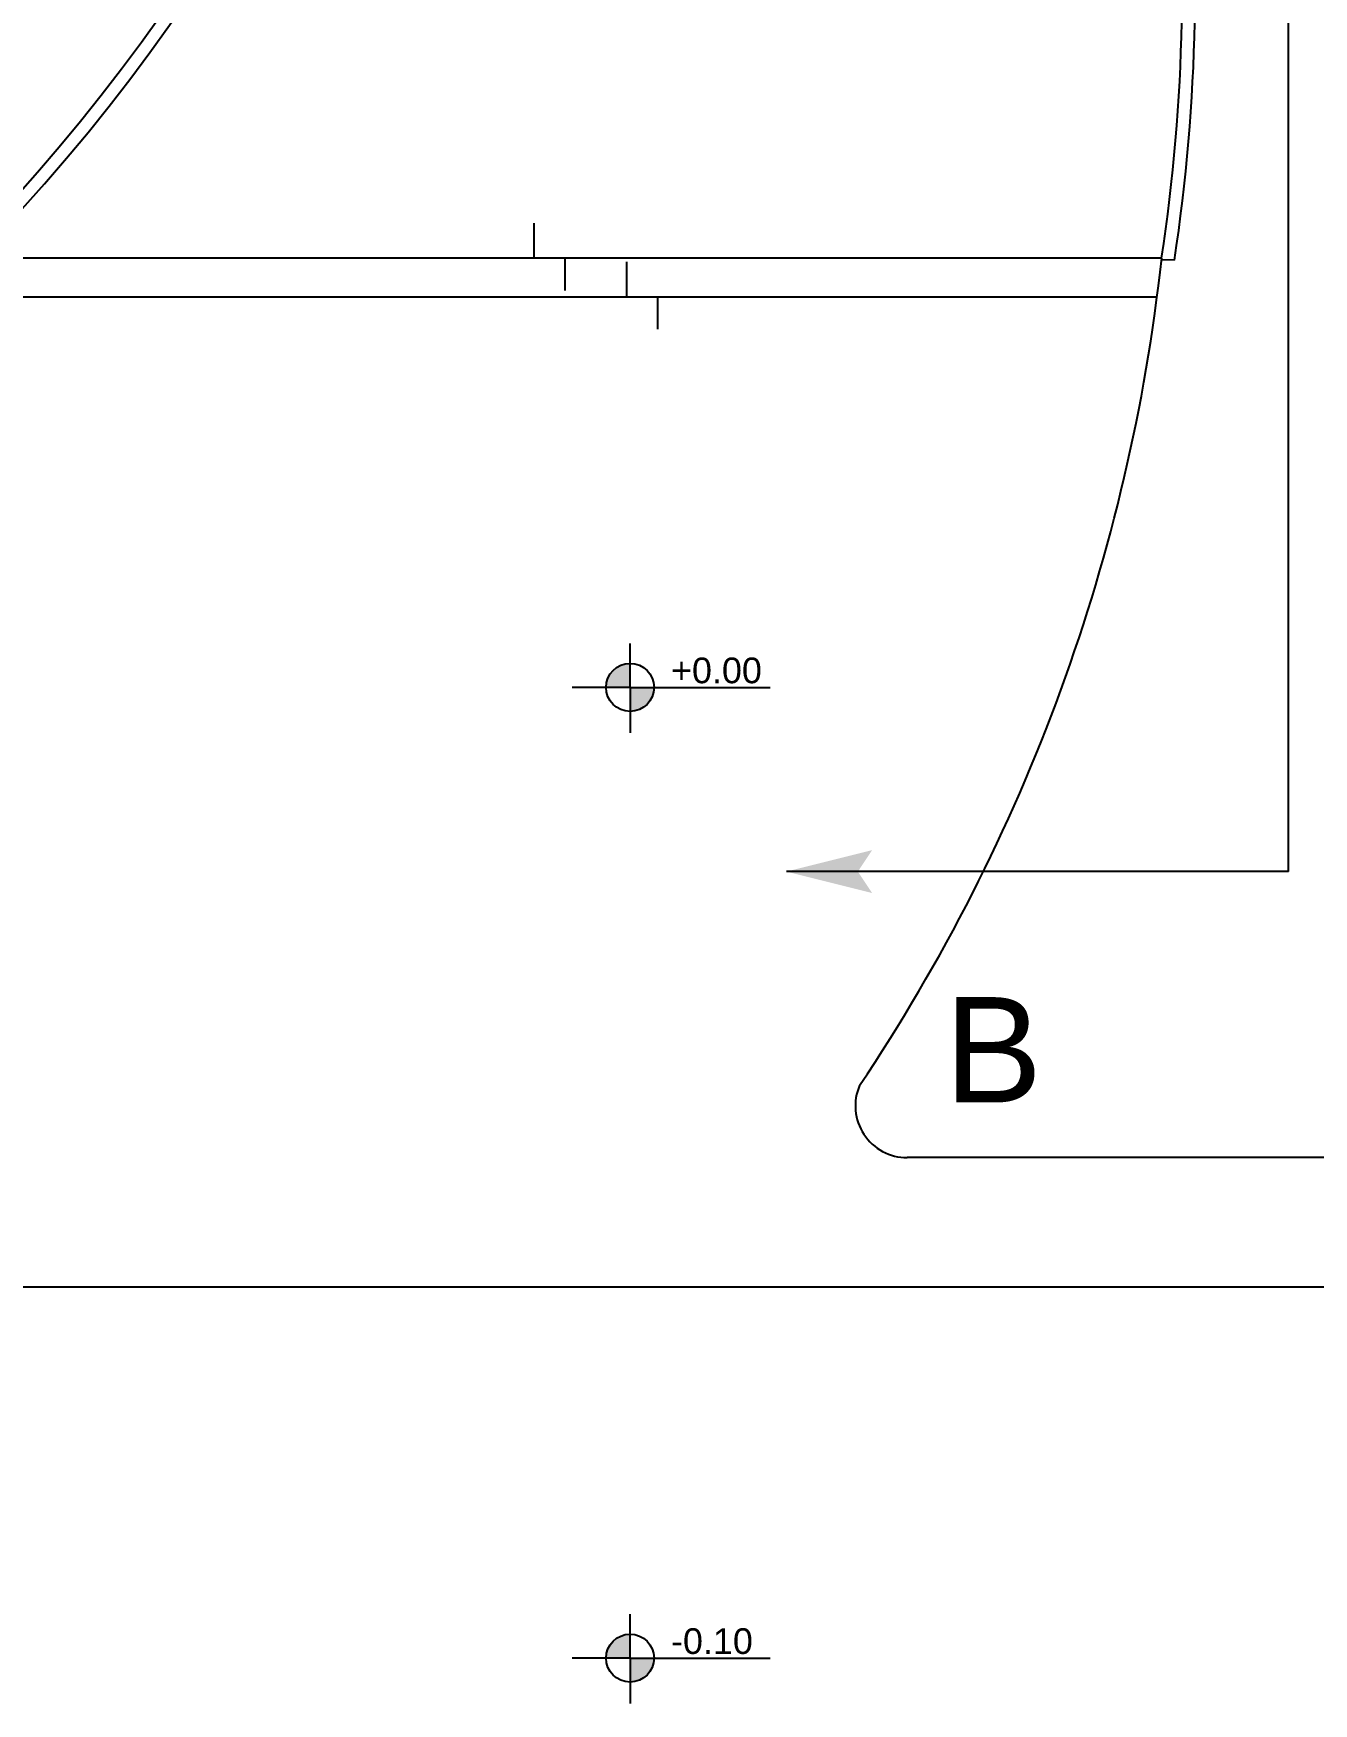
# Model space of a CAD drawing. Extents: x -30 to 1202, y 231 to 898.
# Drawn here: x 402.23 to 412.11, y 359.16 to 372.06 of the extents above; entities that cross this region are included whole.
import ezdxf

# ---------------------------------------------------------------- set-up
doc = ezdxf.new("R2010")
doc.units = 0
doc.header["$LTSCALE"] = 0.04
doc.layers.get('0').update_dxf_attribs({"linetype": 'CONTINUOUS'})
for name, color, linetype in [('0.2', 2, 'CONTINUOUS'), ('0.5', 5, 'CONTINUOUS'), ('cotas de nivel', 1, 'CONTINUOUS'), ('PISO', 1, 'CONTINUOUS'), ('PISOS', 1, 'CONTINUOUS')]:
    doc.layers.add(name, color=color, linetype=linetype)
doc.styles.add('STYLE2', font='arial.ttf')

# ---------------------------------------------------------------- blocks, each defined once
blk = doc.blocks.new('SBPLN120')
for points in [[(-0.254, 0.0635), (0, 0), (-0.2117, 0)], [(-0.254, -0.0635), (0, 0), (-0.2117, 0)]]:
    blk.add_solid(points)

msp = doc.modelspace()

# ---------------------------------------------------------------- hatches: boundary and pattern name
at = {"layer": 'cotas de nivel'}
h = msp.add_hatch(color=256, dxfattribs=at)
h.paths.add_polyline_path([(406.835, 367.007), (406.835, 367.192, 0.414214), (406.65, 367.007)])
h.paths.add_polyline_path([(406.835, 367.007), (406.835, 366.822, 0.414214), (407.021, 367.007)])
h = msp.add_hatch(color=256, dxfattribs=at)
h.paths.add_polyline_path([(406.835, 359.513), (406.835, 359.699, 0.414214), (406.65, 359.513)])
h.paths.add_polyline_path([(406.835, 359.513), (406.835, 359.328, 0.414214), (407.021, 359.513)])

# ---------------------------------------------------------------- linework, layer by layer
at = {"layer": '0.2'}
msp.add_line((411.037, 370.305), (410.937, 370.309), dxfattribs=at)
for radius, start in [(14.879, 288.3835), (14.779, 288.6085)]:
    msp.add_arc((391.127, 380.703), radius, start, 353.1469, dxfattribs=at)
at = {"layer": 'cotas de nivel'}
for p, q in [((406.835, 367.007), (406.835, 367.347)), ((406.835, 367.007), (406.389, 367.007)), ((406.835, 367.007), (407.916, 367.007)), ((406.835, 367.007), (406.835, 366.656)), ((406.835, 359.513), (406.835, 359.853)), ((406.835, 359.513), (406.389, 359.513)), ((406.835, 359.513), (407.916, 359.513)), ((406.835, 359.513), (406.835, 359.162))]:
    msp.add_line(p, q, dxfattribs=at)
for centre in [(406.835, 367.007), (406.835, 359.513)]:
    msp.add_circle(centre, 0.185, dxfattribs=at)
at = {"layer": 'PISO'}
for p, q in [((406.094, 370.32), (406.094, 370.592)), ((410.938, 370.32), (401.79, 370.32)), ((406.334, 370.072), (406.334, 370.32)), ((406.809, 370.02), (406.809, 370.292)), ((410.902, 370.02), (401.851, 370.02)), ((407.049, 369.772), (407.049, 370.02)), ((426.25, 363.377), (408.974, 363.377)), ((424.117, 362.377), (384.871, 362.377))]:
    msp.add_line(p, q, dxfattribs=at)
for centre, radius, start, end in [((397.213, 372.409), 13.883, 351.344, 21.5123), ((397.213, 372.409), 13.983, 351.344, 21.5123), ((396.803, 371.862), 14.219, 326.1145, 353.7759), ((408.974, 363.777), 0.4, 156.8336, 270)]:
    msp.add_arc(centre, radius, start, end, dxfattribs=at)
at = {"layer": 'PISOS', "color": 5}
for q in [(411.917, 376.82), (408.042, 365.585)]:
    msp.add_line((411.917, 365.585), q, dxfattribs=at)

# ---------------------------------------------------------------- block references
at = {"layer": '0.5', "xscale": 2.604852120645319, "yscale": 2.604852120645319, "zscale": 2.604852120645319, "rotation": 180}
msp.add_blockref('SBPLN120', (408.042, 365.585), dxfattribs=at)

# ---------------------------------------------------------------- texts
at = {"layer": 'cotas de nivel', "style": 'STYLE2'}
for s, p in [('+0.00', (407.151, 367.039)), ('-0.10', (407.151, 359.545))]:
    msp.add_text(s, height=0.1985, dxfattribs=at).set_placement(p)
at = {"layer": 'PISOS', "color": 5, "style": 'STYLE2'}
msp.add_text('B', height=0.813, dxfattribs=at).set_placement((409.259, 363.803))

doc.saveas('drawing.dxf')
